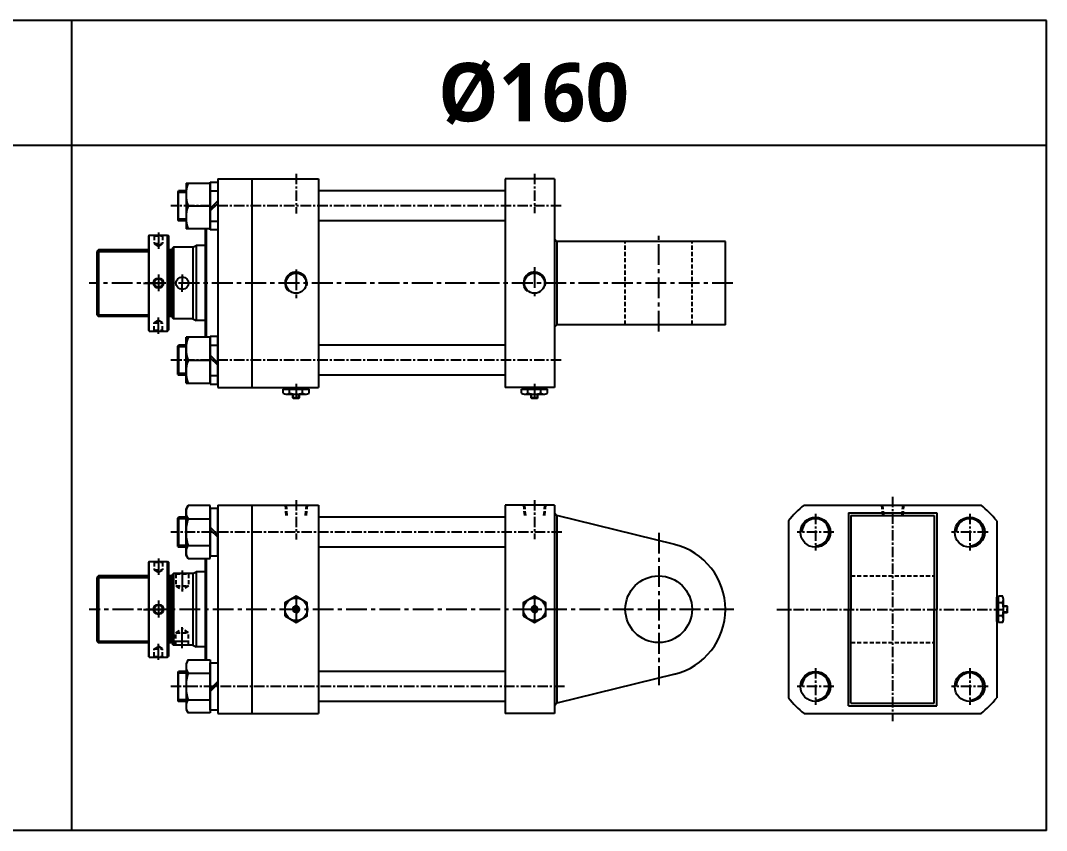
# Model space of a CAD drawing. Extents: x -819 to 5395, y 0 to 1986.
# Drawn here: x 2276 to 3507, y 0 to 971 of the extents above; entities that cross this region are included whole.
import ezdxf

# ---------------------------------------------------------------- set-up
doc = ezdxf.new("R2010")
doc.units = 0
doc.header["$LTSCALE"] = 10
doc.header["$MEASUREMENT"] = 0
for name, pattern in [('CENTER', [2, 1.25, -0.25, 0.25, -0.25]), ('CENTERX2', [4, 2.5, -0.5, 0.5, -0.5]), ('HIDDENX2', [0.75, 0.5, -0.25])]:
    doc.linetypes.add(name, pattern=pattern)
doc.layers.get('0').update_dxf_attribs({"linetype": 'CONTINUOUS'})
for name, color, linetype in [('CEN', 1, 'CENTERX2'), ('CENTER', 1, 'CENTER'), ('DIM', 2, 'CONTINUOUS'), ('HID', 2, 'HIDDENX2'), ('ML', 7, 'CONTINUOUS')]:
    doc.layers.add(name, color=color, linetype=linetype)
doc.styles.add('문자', font='romans.shx')

msp = doc.modelspace()

# ---------------------------------------------------------------- linework, layer by layer
for p, q in [((3507, 971), (0, 971)), ((2338, 0), (2338, 971)), ((3507, 0), (3507, 971)), ((3507, 821), (0, 821)), ((3507, 0), (-1.1, 0))]:
    msp.add_line(p, q)
at = {"color": 7, "linetype": 'Continuous'}
for p, q in [((2592.3, 529.2), (2592.3, 531.2)), ((2592.3, 531.2), (2621.4, 531.2)), ((2621.4, 529.2), (2621.4, 531.2)), ((2878.3, 529.2), (2878.3, 531.2)), ((2878.3, 531.2), (2907.4, 531.2)), ((2907.4, 529.2), (2907.4, 531.2)), ((2591.3, 524.2), (2591.3, 529.2)), ((2591.3, 529.2), (2597.6, 529.2)), ((2594.4, 523.2), (2619.3, 523.2)), ((2597.6, 529.2), (2622.4, 529.2)), ((2599, 524.2), (2599, 529.2)), ((2602.8, 523.5), (2602.8, 523.5)), ((2602.8, 518.7), (2602.8, 523.2)), ((2602.8, 518.7), (2603.3, 518.2)), ((2610.8, 518.7), (2602.8, 518.7)), ((2603.3, 518.2), (2610.3, 518.2)), ((2610.8, 518.7), (2610.3, 518.2)), ((2610.8, 518.7), (2610.8, 523.2)), ((2614.6, 524.2), (2614.6, 529.2)), ((2622.4, 524.2), (2622.4, 529.2)), ((2877.3, 524.2), (2877.3, 529.2)), ((2877.3, 529.2), (2883.6, 529.2)), ((2880.4, 523.2), (2905.3, 523.2)), ((2883.6, 529.2), (2908.4, 529.2)), ((2885, 524.2), (2885, 529.2)), ((2888.8, 523.5), (2888.8, 523.5)), ((2888.8, 518.7), (2888.8, 523.2)), ((2888.8, 518.7), (2889.3, 518.2)), ((2896.8, 518.7), (2888.8, 518.7)), ((2889.3, 518.2), (2896.3, 518.2)), ((2896.8, 518.7), (2896.3, 518.2)), ((2896.8, 518.7), (2896.8, 523.2)), ((2900.6, 524.2), (2900.6, 529.2)), ((2908.4, 524.2), (2908.4, 529.2)), ((3447.4, 250.5), (3447.4, 279.7)), ((3449.4, 279.7), (3447.4, 279.7)), ((3454.5, 280.7), (3449.4, 280.7)), ((3449.4, 255.9), (3449.4, 280.7)), ((3454.5, 272.9), (3449.4, 272.9)), ((3455.4, 252.7), (3455.4, 277.5)), ((3455.2, 261.1), (3455.2, 261.1)), ((3459.9, 269.1), (3455.4, 269.1)), ((3459.9, 261.1), (3455.4, 261.1)), ((3459.9, 269.1), (3460.4, 268.6)), ((3459.9, 269.1), (3459.9, 261.1)), ((3459.9, 261.1), (3460.4, 261.6)), ((3460.4, 261.6), (3460.4, 268.6)), ((3449.4, 250.5), (3447.4, 250.5)), ((3454.5, 257.3), (3449.4, 257.3)), ((3449.4, 249.5), (3449.4, 255.9)), ((3454.5, 249.5), (3449.4, 249.5))]:
    msp.add_line(p, q, dxfattribs=at)
for points in [[(2593.3, 257.3), (2606.8, 249.5), (2620.3, 257.3), (2620.3, 272.9), (2606.8, 280.7), (2593.3, 272.9)], [(2879.3, 257.3), (2892.8, 249.5), (2906.3, 257.3), (2906.3, 272.9), (2892.8, 280.7), (2879.3, 272.9)], [(2605.4, 267.6), (2604, 265.1), (2605.4, 262.6), (2608.3, 262.6), (2609.7, 265.1), (2608.3, 267.6)], [(2891.4, 267.6), (2890, 265.1), (2891.4, 262.6), (2894.3, 262.6), (2895.7, 265.1), (2894.3, 267.6)]]:
    msp.add_lwpolyline(points, close=True, dxfattribs=at)
for centre, radius in [((2606.8, 265.1), 13.5), ((2892.8, 265.1), 13.5), ((2606.8, 265.1), 3.5), ((2892.8, 265.1), 3.5)]:
    msp.add_circle(centre, radius, dxfattribs=at)
for centre, radius, start, end in [((2594.4, 528.8), 5.62, 235.6158, 270), ((2595.2, 531.4), 8.22, 241.7006, 298.2994), ((2606.8, 554.5), 31.3, 255.6172, 270.0141), ((2606.9, 554.5), 31.3, 269.9859, 284.3828), ((2618.5, 531.4), 8.22, 241.7006, 298.2994), ((2880.4, 528.8), 5.62, 235.6158, 270), ((2881.2, 531.4), 8.22, 241.7006, 298.2994), ((2892.8, 554.5), 31.3, 255.6172, 270.0141), ((2892.9, 554.5), 31.3, 269.9859, 284.3828), ((2904.5, 531.4), 8.22, 241.7006, 298.2994), ((3447.2, 276.8), 8.22, 331.7006, 28.2994), ((3424.1, 265.1), 31.3, 359.9859, 14.3828), ((3424.1, 265.1), 31.3, 345.6172, 0.0141), ((3447.2, 253.4), 8.22, 331.7006, 28.2994), ((3449.8, 252.7), 5.62, 325.6158, 0)]:
    msp.add_arc(centre, radius, start, end, dxfattribs=at)
at = {"layer": 'CEN'}
for p, q in [((2441.8, 716.9), (2441.8, 697.4)), ((3041.8, 598), (3041.8, 714.4)), ((2441.8, 666.7), (2441.8, 646.4)), ((2470.3, 666.5), (2470.3, 656.2)), ((2606.8, 672.6), (2606.8, 638.1)), ((2892.8, 675.5), (2892.8, 638.2)), ((3130.8, 656.2), (2358.5, 656.2)), ((2423.7, 656.2), (2459, 656.2)), ((2423.7, 656.2), (2459, 656.2)), ((2470.3, 645.8), (2470.3, 656.2)), ((2441.8, 595.5), (2441.8, 615)), ((2606.8, 535.6), (2606.8, 519.2)), ((2892.8, 535.4), (2892.8, 520.2)), ((3041.8, 356.9), (3041.8, 174)), ((2441.8, 325.9), (2441.8, 306.3)), ((2470.3, 311.6), (2470.3, 286.3)), ((2441.8, 275.6), (2441.8, 255.4)), ((2606.8, 278.5), (2606.8, 252)), ((2892.8, 278.5), (2892.8, 251.9)), ((3131.8, 265.1), (2358.5, 265.1)), ((2423.7, 265.1), (2459, 265.1)), ((2423.7, 265.1), (2459, 265.1)), ((2470.3, 218.6), (2470.3, 243.7)), ((2441.8, 204.4), (2441.8, 223.9))]:
    msp.add_line(p, q, dxfattribs=at)
at = {"layer": 'CENTER'}
for p, q in [((2924.8, 748.7), (2456.8, 748.7)), ((3322.4, 400.1), (3322.4, 131.1)), ((2925.8, 357.6), (2456.8, 357.6)), ((3183.7, 265.1), (3460.3, 265.1)), ((2928.8, 172.6), (2456.8, 172.6))]:
    msp.add_line(p, q, dxfattribs=at)
at = {"layer": 'DIM'}
for p, q in [((2367.8, 694.2), (2429.8, 694.2)), ((2453.8, 694.2), (2455.8, 694.2)), ((2455.8, 694.2), (2457.8, 695.4)), ((2367.8, 618.2), (2429.8, 618.2)), ((2453.8, 618.2), (2455.8, 618.2)), ((2455.8, 618.2), (2457.8, 617)), ((2367.8, 303.1), (2429.8, 303.1)), ((2453.8, 303.1), (2455.8, 303.1)), ((2455.8, 303.1), (2457.8, 304.3)), ((2367.8, 227.1), (2429.8, 227.1)), ((2453.8, 227.1), (2455.8, 227.1)), ((2455.8, 227.1), (2457.8, 226))]:
    msp.add_line(p, q, dxfattribs=at)
for centre in [(2606.8, 656.2), (2892.8, 656.2)]:
    msp.add_arc(centre, 13.2, 344.9927, 228.1925, dxfattribs=at)
at = {"layer": 'HID'}
for p, q in [((2436.8, 712.7), (2435.8, 713.7)), ((2436.8, 712.7), (2436.8, 703.7)), ((2436.8, 712.7), (2446.8, 712.7)), ((2436.8, 703.7), (2446.8, 703.7)), ((2436.8, 703.7), (2441.8, 700.5)), ((2441.8, 700.5), (2446.8, 703.7)), ((2446.8, 712.7), (2447.8, 713.7)), ((2446.8, 712.7), (2446.8, 703.7)), ((3001.8, 606.2), (3001.8, 706.2)), ((3081.8, 606.2), (3081.8, 706.2)), ((2436.8, 608.7), (2441.8, 611.9)), ((2436.8, 599.7), (2436.8, 608.7)), ((2436.8, 608.7), (2446.8, 608.7)), ((2441.8, 611.9), (2446.8, 608.7)), ((2446.8, 599.7), (2446.8, 608.7)), ((2436.8, 599.7), (2435.8, 598.7)), ((2436.8, 599.7), (2446.8, 599.7)), ((2446.8, 599.7), (2447.8, 598.7)), ((2593.6, 390.1), (2594.8, 376.1)), ((2594.8, 390.1), (2596, 376.1)), ((2618.9, 390.1), (2617.7, 376.1)), ((2620.1, 390.1), (2618.8, 376.1)), ((2879.6, 390.1), (2880.8, 376.1)), ((2880.8, 390.1), (2882, 376.1)), ((2904.9, 390.1), (2903.7, 376.1)), ((2906.1, 390.1), (2904.8, 376.1)), ((3309.2, 390.1), (3310.4, 376.1)), ((3310.4, 390.1), (3311.6, 376.1)), ((3334.5, 390.1), (3333.3, 376.1)), ((3335.7, 390.1), (3334.4, 376.1)), ((2436.8, 321.6), (2435.8, 322.6)), ((2436.8, 321.6), (2436.8, 312.6)), ((2436.8, 321.6), (2446.8, 321.6)), ((2446.8, 321.6), (2447.8, 322.6)), ((2446.8, 321.6), (2446.8, 312.6)), ((2436.8, 312.6), (2446.8, 312.6)), ((2436.8, 312.6), (2441.8, 309.5)), ((2441.8, 309.5), (2446.8, 312.6)), ((2462.3, 308.1), (2462.8, 307.6)), ((2478.3, 308.1), (2477.8, 307.6)), ((2462.8, 307.6), (2462.8, 293.1)), ((2462.8, 307.6), (2477.8, 307.6)), ((2477.8, 307.6), (2477.8, 293.1)), ((3272.4, 305.2), (3372.4, 305.2)), ((2462.8, 293.1), (2477.8, 293.1)), ((2462.8, 293.1), (2470.3, 288.8)), ((2477.8, 293.1), (2470.3, 288.8)), ((2462.8, 237.1), (2470.3, 241.5)), ((2462.8, 237.1), (2477.8, 237.1)), ((2462.8, 222.6), (2462.8, 237.1)), ((2477.8, 237.1), (2470.3, 241.5)), ((2477.8, 222.6), (2477.8, 237.1)), ((2462.3, 222.1), (2462.8, 222.6)), ((2462.8, 222.6), (2477.8, 222.6)), ((2478.3, 222.1), (2477.8, 222.6)), ((3272.4, 225.2), (3372.4, 225.2)), ((2436.8, 217.6), (2441.8, 220.8)), ((2436.8, 208.6), (2436.8, 217.6)), ((2436.8, 217.6), (2446.8, 217.6)), ((2441.8, 220.8), (2446.8, 217.6)), ((2446.8, 208.6), (2446.8, 217.6)), ((2436.8, 208.6), (2435.8, 207.6)), ((2436.8, 208.6), (2446.8, 208.6)), ((2446.8, 208.6), (2447.8, 207.6))]:
    msp.add_line(p, q, dxfattribs=at)
at = {"layer": 'ML'}
for p, q in [((2474.8, 776.2), (2474.8, 721.2)), ((2474.8, 776.2), (2503.8, 776.2)), ((2503.8, 720.2), (2503.8, 777.1)), ((2503.8, 777.1), (2512.8, 777.1)), ((2503.8, 776.2), (2503.8, 721.2)), ((2512.8, 781.2), (2512.8, 531.2)), ((2512.8, 781.2), (2633.8, 781.2)), ((2512.8, 777.1), (2512.8, 720.2)), ((2553.8, 781.2), (2553.8, 531.2)), ((2633.8, 781.2), (2633.8, 531.2)), ((2916.8, 781.2), (2857.8, 781.2)), ((2857.8, 781.2), (2857.8, 531.2)), ((2916.8, 781.2), (2916.8, 531.2)), ((2464.8, 765.7), (2465.8, 766.7)), ((2464.8, 765.7), (2464.8, 731.7)), ((2474.8, 766.7), (2465.8, 766.7)), ((2465.8, 730.7), (2465.8, 766.7)), ((2503.8, 766.9), (2512.8, 766.9)), ((2857.8, 766.7), (2633.8, 766.7)), ((2503.8, 745.7), (2512.8, 754.7)), ((2503.8, 742.7), (2512.8, 751.7)), ((2477.3, 748.7), (2503.8, 748.7)), ((2464.8, 731.7), (2465.8, 730.7)), ((2474.8, 730.7), (2465.8, 730.7)), ((2503.8, 730.4), (2512.8, 730.4)), ((2857.8, 730.7), (2633.8, 730.7)), ((2503.8, 721.2), (2474.8, 721.2)), ((2497.8, 721.2), (2497.8, 591.2)), ((2498.8, 721.2), (2498.8, 591.2)), ((2512.8, 720.2), (2503.8, 720.2)), ((2430.8, 713.7), (2429.8, 712.7)), ((2429.8, 712.7), (2429.8, 599.7)), ((2430.8, 598.7), (2430.8, 713.7)), ((2430.8, 713.7), (2452.8, 713.7)), ((2452.8, 598.7), (2452.8, 713.7)), ((2452.8, 713.7), (2453.8, 712.7)), ((2453.8, 712.7), (2453.8, 599.7)), ((2916.8, 709.2), (2919.8, 706.2)), ((2919.8, 706.2), (2919.8, 606.2)), ((3121.8, 706.2), (2919.8, 706.2)), ((3121.8, 606.2), (3121.8, 706.2)), ((2369.8, 696.2), (2367.8, 694.2)), ((2367.8, 694.2), (2367.8, 618.2)), ((2429.8, 696.2), (2369.8, 696.2)), ((2369.8, 696.2), (2369.8, 616.2)), ((2457.8, 696.2), (2453.8, 696.2)), ((2455.8, 696.2), (2455.8, 616.2)), ((2459.8, 699.2), (2457.8, 697.2)), ((2457.8, 697.2), (2457.8, 615.2)), ((2482.8, 699.2), (2459.8, 699.2)), ((2459.8, 699.2), (2459.8, 613.2)), ((2482.8, 699.2), (2486.8, 701.2)), ((2482.8, 699.2), (2482.8, 613.2)), ((2497.8, 701.2), (2486.8, 701.2)), ((2486.8, 701.2), (2486.8, 611.2)), ((2367.8, 618.2), (2369.8, 616.2)), ((2429.8, 616.2), (2369.8, 616.2)), ((2457.8, 616.2), (2453.8, 616.2)), ((2457.8, 615.2), (2459.8, 613.2)), ((2482.8, 613.2), (2459.8, 613.2)), ((2482.8, 613.2), (2486.8, 611.2)), ((2497.8, 611.2), (2486.8, 611.2)), ((2919.8, 606.2), (2916.8, 603.2)), ((3121.8, 606.2), (2919.8, 606.2)), ((2430.8, 598.7), (2429.8, 599.7)), ((2430.8, 598.7), (2452.8, 598.7)), ((2452.8, 598.7), (2453.8, 599.7)), ((2474.8, 536.2), (2474.8, 591.2)), ((2503.8, 591.2), (2474.8, 591.2)), ((2503.8, 592.1), (2503.8, 535.2)), ((2512.8, 592.1), (2503.8, 592.1)), ((2503.8, 536.2), (2503.8, 591.2)), ((2512.8, 535.2), (2512.8, 592.1)), ((2464.8, 580.7), (2465.8, 581.7)), ((2464.8, 546.7), (2464.8, 580.7)), ((2474.8, 581.7), (2465.8, 581.7)), ((2465.8, 581.7), (2465.8, 545.7)), ((2503.8, 581.9), (2512.8, 581.9)), ((2857.8, 581.7), (2633.8, 581.7)), ((2503.8, 569.7), (2512.8, 560.7)), ((2503.8, 566.7), (2512.8, 557.7)), ((2477.3, 563.7), (2503.8, 563.7)), ((2464.8, 546.7), (2465.8, 545.7)), ((2474.8, 545.7), (2465.8, 545.7)), ((2503.8, 545.4), (2512.8, 545.4)), ((2857.8, 545.7), (2633.8, 545.7)), ((2474.8, 536.2), (2503.8, 536.2)), ((2503.8, 535.2), (2512.8, 535.2)), ((2512.8, 531.2), (2633.8, 531.2)), ((2916.8, 531.2), (2857.8, 531.2)), ((2474.8, 385.1), (2477.3, 389.4)), ((2474.8, 330.1), (2474.8, 385.1)), ((2503.8, 389.4), (2477.3, 389.4)), ((2503.8, 325.9), (2503.8, 389.4)), ((2503.8, 386.1), (2503.8, 329.2)), ((2512.8, 386.1), (2503.8, 386.1)), ((2512.8, 390.1), (2512.8, 140.1)), ((2512.8, 390.1), (2633.8, 390.1)), ((2512.8, 329.2), (2512.8, 386.1)), ((2553.8, 390.1), (2553.8, 140.1)), ((2633.8, 390.1), (2633.8, 140.1)), ((2916.8, 390.1), (2857.8, 390.1)), ((2857.8, 390.1), (2857.8, 140.1)), ((2916.8, 390.1), (2916.8, 140.1)), ((3216.3, 390.1), (3428.6, 390.1)), ((2464.8, 374.6), (2465.8, 375.6)), ((2464.8, 340.6), (2464.8, 374.6)), ((2474.8, 375.6), (2465.8, 375.6)), ((2465.8, 375.6), (2465.8, 339.6)), ((2477.3, 373.5), (2503.8, 373.5)), ((2857.8, 375.6), (2633.8, 375.6)), ((2916.8, 380.6), (2919.8, 377.6)), ((2919.8, 377.6), (2919.8, 152.6)), ((3061, 342.8), (2919.8, 377.6)), ((3197.4, 371.3), (3197.4, 159)), ((3269.4, 380.6), (3269.4, 265.1)), ((3269.4, 380.6), (3375.4, 380.6)), ((3272.4, 377.6), (3272.4, 265.1)), ((3272.4, 377.6), (3372.4, 377.6)), ((3372.4, 377.6), (3372.4, 265.1)), ((3375.4, 380.6), (3375.4, 265.1)), ((3447.4, 371.3), (3447.4, 159)), ((2503.8, 363.6), (2512.8, 354.6)), ((2503.8, 360.6), (2512.8, 351.6)), ((2464.8, 340.6), (2465.8, 339.6)), ((2474.8, 339.6), (2465.8, 339.6)), ((2477.3, 341.8), (2503.8, 341.8)), ((2857.8, 339.6), (2633.8, 339.6)), ((2430.8, 322.6), (2429.8, 321.6)), ((2429.8, 321.6), (2429.8, 208.6)), ((2430.8, 207.6), (2430.8, 322.6)), ((2430.8, 322.6), (2452.8, 322.6)), ((2452.8, 207.6), (2452.8, 322.6)), ((2452.8, 322.6), (2453.8, 321.6)), ((2453.8, 321.6), (2453.8, 208.6)), ((2477.3, 325.9), (2474.8, 330.1)), ((2477.3, 325.9), (2503.8, 325.9)), ((2497.8, 325.9), (2497.8, 204.4)), ((2498.8, 325.9), (2498.8, 204.4)), ((2503.8, 329.2), (2512.8, 329.2)), ((2459.8, 308.1), (2457.8, 306.1)), ((2482.8, 308.1), (2459.8, 308.1)), ((2459.8, 308.1), (2459.8, 222.1)), ((2482.8, 308.1), (2486.8, 310.1)), ((2482.8, 308.1), (2482.8, 222.1)), ((2497.8, 310.1), (2486.8, 310.1)), ((2486.8, 310.1), (2486.8, 220.1)), ((2369.8, 305.1), (2367.8, 303.1)), ((2367.8, 303.1), (2367.8, 227.1)), ((2429.8, 305.1), (2369.8, 305.1)), ((2369.8, 305.1), (2369.8, 225.1)), ((2457.8, 305.1), (2453.8, 305.1)), ((2455.8, 305.1), (2455.8, 225.1)), ((2457.8, 306.1), (2457.8, 224.1)), ((3269.4, 149.6), (3269.4, 265.1)), ((3272.4, 152.6), (3272.4, 265.1)), ((3372.4, 152.6), (3372.4, 265.1)), ((3375.4, 149.6), (3375.4, 265.1)), ((2367.8, 227.1), (2369.8, 225.1)), ((2429.8, 225.1), (2369.8, 225.1)), ((2457.8, 225.1), (2453.8, 225.1)), ((2457.8, 224.1), (2459.8, 222.1)), ((2482.8, 222.1), (2459.8, 222.1)), ((2462.3, 227.1), (2478.3, 227.1)), ((2482.8, 222.1), (2486.8, 220.1)), ((2497.8, 220.1), (2486.8, 220.1)), ((2430.8, 207.6), (2429.8, 208.6)), ((2430.8, 207.6), (2452.8, 207.6)), ((2452.8, 207.6), (2453.8, 208.6)), ((2477.3, 204.4), (2474.8, 200.1)), ((2474.8, 200.1), (2474.8, 145.1)), ((2477.3, 204.4), (2503.8, 204.4)), ((2503.8, 204.4), (2503.8, 140.9)), ((2503.8, 144.2), (2503.8, 201.1)), ((2503.8, 201.1), (2512.8, 201.1)), ((2512.8, 201.1), (2512.8, 144.2)), ((2464.8, 189.6), (2465.8, 190.6)), ((2464.8, 189.6), (2464.8, 155.6)), ((2474.8, 190.6), (2465.8, 190.6)), ((2465.8, 154.6), (2465.8, 190.6)), ((2477.3, 188.5), (2503.8, 188.5)), ((2857.8, 190.6), (2633.8, 190.6)), ((3061, 187.5), (2919.8, 152.6)), ((2503.8, 169.6), (2512.8, 178.6)), ((2503.8, 166.6), (2512.8, 175.6)), ((2464.8, 155.6), (2465.8, 154.6)), ((2474.8, 154.6), (2465.8, 154.6)), ((2477.3, 156.8), (2503.8, 156.8)), ((2857.8, 154.6), (2633.8, 154.6)), ((2919.8, 152.6), (2916.8, 149.6)), ((3269.4, 149.6), (3375.4, 149.6)), ((3272.4, 152.6), (3372.4, 152.6)), ((2474.8, 145.1), (2477.3, 140.9)), ((2503.8, 140.9), (2477.3, 140.9)), ((2512.8, 144.2), (2503.8, 144.2)), ((2512.8, 140.1), (2633.8, 140.1)), ((2916.8, 140.1), (2857.8, 140.1)), ((3216.3, 140.1), (3428.6, 140.1))]:
    msp.add_line(p, q, dxfattribs=at)
at = {"layer": 'ML', "color": 1, "linetype": 'CENTER'}
for p, q in [((2606.8, 787.2), (2606.8, 739.8)), ((2892.8, 787.2), (2892.8, 740.2)), ((2924.8, 563.7), (2456.8, 563.7)), ((2606.8, 396.1), (2606.8, 348.7)), ((2892.8, 396.1), (2892.8, 349.2)), ((3229.9, 379.6), (3229.9, 335.6)), ((3414.9, 379.6), (3414.9, 335.6)), ((3251.9, 357.6), (3207.9, 357.6)), ((3436.9, 357.6), (3392.9, 357.6)), ((3229.9, 194.6), (3229.9, 150.6)), ((3414.9, 194.6), (3414.9, 150.6)), ((3251.9, 172.6), (3207.9, 172.6)), ((3436.9, 172.6), (3392.9, 172.6))]:
    msp.add_line(p, q, dxfattribs=at)
at = {"layer": 'ML', "color": 2}
for p, q in [((2474.8, 764.7), (2464.8, 764.7)), ((2474.8, 732.7), (2464.8, 732.7)), ((2474.8, 579.7), (2464.8, 579.7)), ((2474.8, 547.7), (2464.8, 547.7)), ((2603.3, 523.4), (2603.3, 523.4)), ((2603.3, 518.2), (2603.3, 523.2)), ((2610.3, 518.2), (2610.3, 523.2)), ((2889.3, 523.4), (2889.3, 523.4)), ((2889.3, 518.2), (2889.3, 523.2)), ((2896.3, 518.2), (2896.3, 523.2)), ((2474.8, 373.6), (2464.8, 373.6)), ((2474.8, 341.6), (2464.8, 341.6)), ((3455.2, 261.6), (3455.2, 261.6)), ((3460.4, 268.6), (3455.4, 268.6)), ((3460.4, 261.6), (3455.4, 261.6)), ((2474.8, 188.6), (2464.8, 188.6)), ((2474.8, 156.6), (2464.8, 156.6))]:
    msp.add_line(p, q, dxfattribs=at)
at = {"layer": 'ML'}
for centre, radius in [((2606.8, 656.2), 12.1), ((2892.8, 656.2), 12.1), ((2441.8, 656.2), 6), ((2441.8, 656.2), 5), ((2441.8, 656.2), 5), ((2470.3, 656.2), 7.5), ((3229.9, 357.6), 18), ((3414.9, 357.6), 18), ((3041.8, 265.2), 40), ((2441.8, 265.1), 6), ((2441.8, 265.1), 5), ((2441.8, 265.1), 5), ((3229.9, 172.6), 18), ((3414.9, 172.6), 18)]:
    msp.add_circle(centre, radius, dxfattribs=at)
for centre, radius, start, end in [((2514.5, 762.4), 39.7, 159.7297, 200.2703), ((2514.5, 734.9), 39.7, 159.7297, 200.2703), ((2514.5, 577.4), 39.7, 159.7297, 200.2703), ((2514.5, 549.9), 39.7, 159.7297, 200.2703), ((2488.9, 381.5), 14, 145.591, 214.409), ((3322.4, 265.1), 164, 130.3419, 139.6581), ((3322.4, 265.1), 164, 40.3419, 49.6581), ((2529.8, 357.2), 55, 162.8014, 179.5998), ((2529.8, 358), 55, 180.4002, 197.1986), ((2488.9, 333.8), 14, 145.591, 214.409), ((3041.8, 265.1), 80, 283.8597, 76.1403), ((2488.9, 196.5), 14, 145.591, 214.409), ((2529.8, 172.2), 55, 162.8014, 179.5998), ((2529.8, 173), 55, 180.4002, 197.1986), ((2488.9, 148.8), 14, 145.591, 214.409), ((3322.4, 265.1), 164, 220.3419, 229.6581), ((3322.4, 265.1), 164, 310.3419, 319.6581)]:
    msp.add_arc(centre, radius, start, end, dxfattribs=at)
at = {"layer": 'ML', "color": 2}
for centre, radius in [((3229.9, 357.6), 16.2), ((3414.9, 357.6), 16.2), ((2606.8, 265.1), 4), ((2892.8, 265.1), 4), ((3229.9, 172.6), 16.2), ((3414.9, 172.6), 16.2)]:
    msp.add_arc(centre, radius, 270, 180, dxfattribs=at)

# ---------------------------------------------------------------- texts
at = {"insert": (2777.2, 920.1), "char_height": 70, "attachment_point": 1, "style": '문자'}
msp.add_mtext_dynamic_manual_height_columns('{\\fMalgun Gothic|b1|i0|c129|p50;%%C160}', width=124.533, gutter_width=16, heights=[-75.6], dxfattribs=at)

doc.saveas('drawing.dxf')
